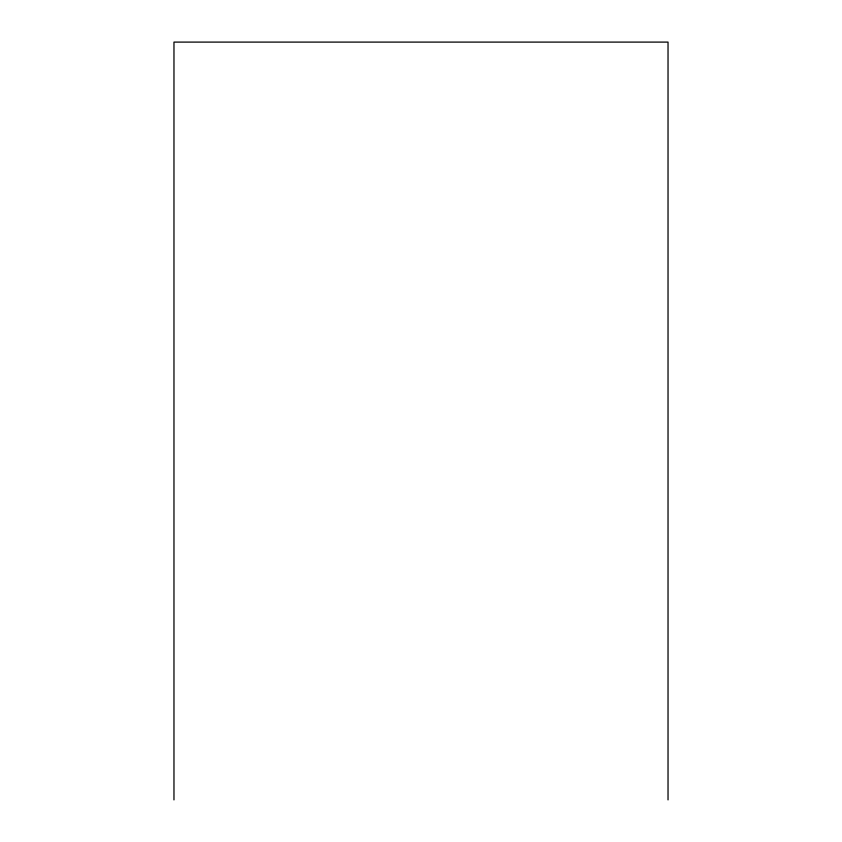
<?xml version="1.0" encoding="UTF-8"?>
<svg xmlns="http://www.w3.org/2000/svg" width="842" height="842" viewBox="0 0 842 842"><rect width="100%" height="100%" fill="white"/><g stroke="black" fill="none" stroke-linecap="round" stroke-linejoin="round"><path stroke-width="1.26" d="M668.032 799.9L668.032 42.1L173.968 42.1L173.968 799.9"/></g></svg>
